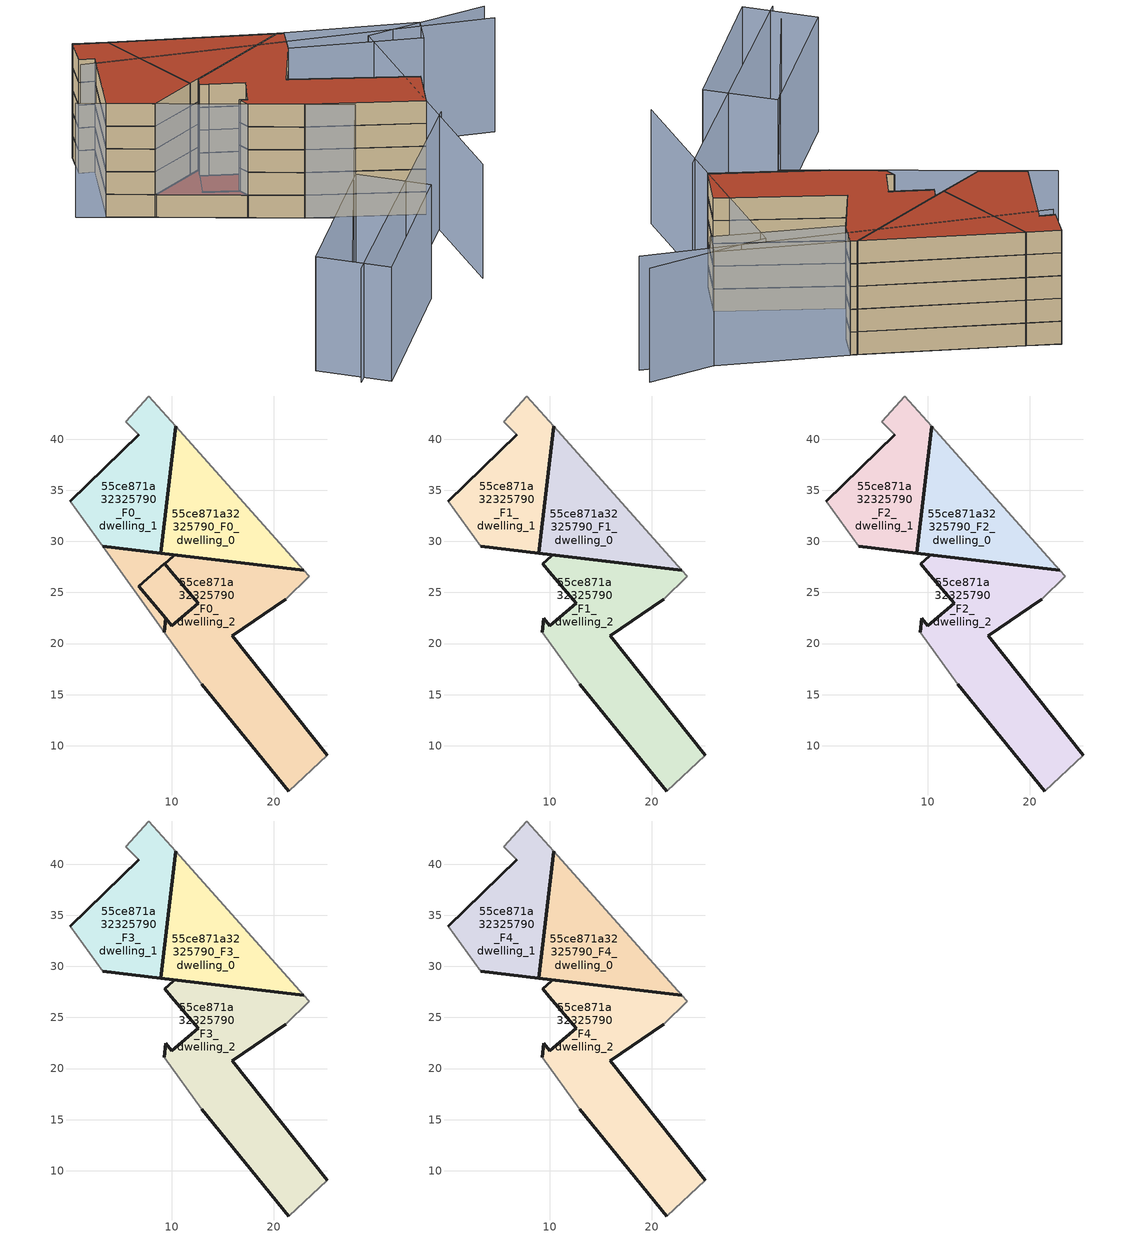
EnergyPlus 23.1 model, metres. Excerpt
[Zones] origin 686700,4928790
55ce871a32325790_F0_dwelling_0
 floor ground (EU_floor_Construction): 22.94,27.17 10.38,41.28 8.9,28.84 z0
 wall outside (EU_wall_Construction): 22.94,27.17 8.9,28.84 10.38,41.28 z0:3
 wall adiabatic (EU_wall_Construction): 10.38,41.28 22.94,27.17 z0:3
55ce871a32325790_F0_dwelling_1
 floor ground (EU_floor_Construction): 8.9,28.84 10.38,41.28 7.75,44.22 5.51,41.73 6.76,40.45 0.07,33.94 3.24,29.51 z0
 wall outside (EU_wall_Construction): 0.07,33.94 6.76,40.45 / 10.38,41.28 8.9,28.84 3.24,29.51 z0:3
 wall adiabatic (EU_wall_Construction): 3.24,29.51 0.07,33.94 / 6.76,40.45 5.51,41.73 7.75,44.22 10.38,41.28 z0:3
55ce871a32325790_F0_dwelling_2
 floor ground (EU_floor_Construction): 9.25,21.11 9.41,22.46 6.77,25.62 9.29,27.82 10.13,28.55 10.15,28.69 3.24,29.51 z0; 25.21,9.07 15.91,20.74 21.16,24.35 23.45,26.6 22.94,27.17 10.15,28.69 10.13,28.56 10.13,28.55 9.29,27.82 9.95,27.04 12.6,23.94 10.02,21.73 9.41,22.46 9.25,21.11 12.91,16 21.46,5.57 z0; 12.6,23.94 9.95,27.04 9.29,27.82 6.77,25.62 9.41,22.46 10.02,21.73 z0
 wall outside (EU_wall_Construction): 21.16,24.35 15.91,20.74 25.21,9.07 / 21.46,5.57 12.91,16 / 9.25,21.11 9.41,22.46 10.02,21.73 12.6,23.94 9.95,27.04 9.29,27.82 10.13,28.55 10.15,28.69 22.94,27.17 z0:3
 wall adiabatic (EU_wall_Construction): 12.91,16 9.25,21.11 / 22.94,27.17 23.45,26.6 21.16,24.35 / 25.21,9.07 21.46,5.57 z0:3
 roof outside (EU_floor_Construction): 10.15,28.69 10.13,28.55 9.29,27.82 6.77,25.62 9.41,22.46 9.25,21.11 3.24,29.51 z3; 9.95,27.04 12.6,23.94 10.02,21.73 9.41,22.46 6.77,25.62 9.29,27.82 z3
55ce871a32325790_F0_dwelling_3
 floor ground (EU_floor_Construction): 9.25,21.11 9.41,22.46 6.77,25.62 9.29,27.82 10.13,28.55 10.15,28.69 3.24,29.51 z0; 25.21,9.07 15.91,20.74 21.16,24.35 23.45,26.6 22.94,27.17 10.15,28.69 10.13,28.56 10.13,28.55 9.29,27.82 9.95,27.04 12.6,23.94 10.02,21.73 9.41,22.46 9.25,21.11 12.91,16 21.46,5.57 z0; 12.6,23.94 9.95,27.04 9.29,27.82 6.77,25.62 9.41,22.46 10.02,21.73 z0
 wall outside (EU_wall_Construction): 3.24,29.51 10.15,28.69 10.13,28.56 10.13,28.55 9.29,27.82 6.77,25.62 9.41,22.46 9.25,21.11 z0:3
 wall adiabatic (EU_wall_Construction): 9.25,21.11 3.24,29.51 z0:3
 roof outside (EU_roof_Construction): 22.94,27.17 23.45,26.6 21.16,24.35 15.91,20.74 25.21,9.07 21.46,5.57 12.91,16 9.25,21.11 9.41,22.46 10.02,21.73 12.6,23.94 9.95,27.04 9.29,27.82 10.13,28.55 10.13,28.56 10.15,28.69 z3; 10.15,28.69 10.13,28.55 9.29,27.82 6.77,25.62 9.41,22.46 9.25,21.11 3.24,29.51 z3; 9.95,27.04 12.6,23.94 10.02,21.73 9.41,22.46 6.77,25.62 9.29,27.82 z3
55ce871a32325790_F1_dwelling_0
 floor to 55ce871a32325790_F0_dwelling_0 (EU_floor_Construction): 22.94,27.17 10.38,41.28 8.9,28.84 z3
 wall outside (EU_wall_Construction): 22.94,27.17 8.9,28.84 10.38,41.28 z3:6
 wall adiabatic (EU_wall_Construction): 10.38,41.28 22.94,27.17 z3:6
55ce871a32325790_F1_dwelling_1
 floor to 55ce871a32325790_F0_dwelling_1 (EU_floor_Construction): 8.9,28.84 10.38,41.28 7.75,44.22 5.51,41.73 6.76,40.45 0.07,33.94 3.24,29.51 z3
 wall outside (EU_wall_Construction): 0.07,33.94 6.76,40.45 / 10.38,41.28 8.9,28.84 3.24,29.51 z3:6
 wall adiabatic (EU_wall_Construction): 3.24,29.51 0.07,33.94 / 6.76,40.45 5.51,41.73 7.75,44.22 10.38,41.28 z3:6
55ce871a32325790_F1_dwelling_2
 floor to 55ce871a32325790_F0_dwelling_2 (EU_floor_Construction): 25.21,9.07 15.91,20.74 21.16,24.35 23.45,26.6 22.94,27.17 10.15,28.69 10.13,28.56 10.13,28.55 9.29,27.82 9.95,27.04 12.6,23.94 10.02,21.73 9.41,22.46 9.25,21.11 12.91,16 21.46,5.57 z3
 wall outside (EU_wall_Construction): 9.25,21.11 9.41,22.46 10.02,21.73 12.6,23.94 9.95,27.04 9.29,27.82 10.13,28.55 10.15,28.69 22.94,27.17 / 21.16,24.35 15.91,20.74 25.21,9.07 / 21.46,5.57 12.91,16 z3:6
 wall adiabatic (EU_wall_Construction): 12.91,16 9.25,21.11 / 22.94,27.17 23.45,26.6 21.16,24.35 / 25.21,9.07 21.46,5.57 z3:6
55ce871a32325790_F2_dwelling_0
 floor to 55ce871a32325790_F1_dwelling_0 (EU_floor_Construction): 22.94,27.17 10.38,41.28 8.9,28.84 z6
 wall outside (EU_wall_Construction): 22.94,27.17 8.9,28.84 10.38,41.28 z6:9
 wall adiabatic (EU_wall_Construction): 10.38,41.28 22.94,27.17 z6:9
55ce871a32325790_F2_dwelling_1
 floor to 55ce871a32325790_F1_dwelling_1 (EU_floor_Construction): 8.9,28.84 10.38,41.28 7.75,44.22 5.51,41.73 6.76,40.45 0.07,33.94 3.24,29.51 z6
 wall outside (EU_wall_Construction): 0.07,33.94 6.76,40.45 / 10.38,41.28 8.9,28.84 3.24,29.51 z6:9
 wall adiabatic (EU_wall_Construction): 3.24,29.51 0.07,33.94 / 6.76,40.45 5.51,41.73 7.75,44.22 10.38,41.28 z6:9
55ce871a32325790_F2_dwelling_2
 floor to 55ce871a32325790_F1_dwelling_2 (EU_floor_Construction): 25.21,9.07 15.91,20.74 21.16,24.35 23.45,26.6 22.94,27.17 10.15,28.69 10.13,28.55 9.29,27.82 9.95,27.04 12.6,23.94 10.02,21.73 9.41,22.46 9.25,21.11 12.91,16 21.46,5.57 z6
 wall outside (EU_wall_Construction): 9.25,21.11 9.41,22.46 10.02,21.73 12.6,23.94 9.95,27.04 9.29,27.82 10.13,28.55 10.15,28.69 22.94,27.17 / 21.16,24.35 15.91,20.74 25.21,9.07 / 21.46,5.57 12.91,16 z6:9
 wall adiabatic (EU_wall_Construction): 12.91,16 9.25,21.11 / 22.94,27.17 23.45,26.6 21.16,24.35 / 25.21,9.07 21.46,5.57 z6:9
55ce871a32325790_F3_dwelling_0
 floor to 55ce871a32325790_F2_dwelling_0 (EU_floor_Construction): 22.94,27.17 10.38,41.28 8.9,28.84 z9
 wall outside (EU_wall_Construction): 22.94,27.17 8.9,28.84 10.38,41.28 z9:12
 wall adiabatic (EU_wall_Construction): 10.38,41.28 22.94,27.17 z9:12
55ce871a32325790_F3_dwelling_1
 floor to 55ce871a32325790_F2_dwelling_1 (EU_floor_Construction): 8.9,28.84 10.38,41.28 7.75,44.22 5.51,41.73 6.76,40.45 0.07,33.94 3.24,29.51 z9
 wall outside (EU_wall_Construction): 0.07,33.94 6.76,40.45 / 10.38,41.28 8.9,28.84 3.24,29.51 z9:12
 wall adiabatic (EU_wall_Construction): 3.24,29.51 0.07,33.94 / 6.76,40.45 5.51,41.73 7.75,44.22 10.38,41.28 z9:12
55ce871a32325790_F3_dwelling_2
 floor to 55ce871a32325790_F2_dwelling_2 (EU_floor_Construction): 25.21,9.07 15.91,20.74 21.16,24.35 23.45,26.6 22.94,27.17 10.15,28.69 10.13,28.55 9.29,27.82 9.95,27.04 12.6,23.94 10.02,21.73 9.41,22.46 9.25,21.11 12.91,16 21.46,5.57 z9
 wall outside (EU_wall_Construction): 9.25,21.11 9.41,22.46 10.02,21.73 12.6,23.94 9.95,27.04 9.29,27.82 10.13,28.55 10.15,28.69 22.94,27.17 / 21.16,24.35 15.91,20.74 25.21,9.07 / 21.46,5.57 12.91,16 z9:12
 wall adiabatic (EU_wall_Construction): 12.91,16 9.25,21.11 / 22.94,27.17 23.45,26.6 21.16,24.35 / 25.21,9.07 21.46,5.57 z9:12
55ce871a32325790_F4_dwelling_0
 floor to 55ce871a32325790_F3_dwelling_0 (EU_floor_Construction): 22.94,27.17 10.38,41.28 8.9,28.84 z12
 wall outside (EU_wall_Construction): 22.94,27.17 8.9,28.84 10.38,41.28 z12:15
 wall adiabatic (EU_wall_Construction): 10.38,41.28 22.94,27.17 z12:15
 roof outside (EU_roof_Construction): 10.38,41.28 22.94,27.17 8.9,28.84 z15
55ce871a32325790_F4_dwelling_1
 floor to 55ce871a32325790_F3_dwelling_1 (EU_floor_Construction): 8.9,28.84 10.38,41.28 7.75,44.22 5.51,41.73 6.76,40.45 0.07,33.94 3.24,29.51 z12
 wall outside (EU_wall_Construction): 0.07,33.94 6.76,40.45 / 10.38,41.28 8.9,28.84 3.24,29.51 z12:15
 wall adiabatic (EU_wall_Construction): 3.24,29.51 0.07,33.94 / 6.76,40.45 5.51,41.73 7.75,44.22 10.38,41.28 z12:15
 roof outside (EU_roof_Construction): 7.75,44.22 10.38,41.28 8.9,28.84 3.24,29.51 0.07,33.94 6.76,40.45 5.51,41.73 z15
55ce871a32325790_F4_dwelling_2
 floor to 55ce871a32325790_F3_dwelling_2 (EU_floor_Construction): 25.21,9.07 15.91,20.74 21.16,24.35 23.45,26.6 22.94,27.17 10.15,28.69 10.13,28.55 9.29,27.82 9.95,27.04 12.6,23.94 10.02,21.73 9.41,22.46 9.25,21.11 12.91,16 21.46,5.57 z12
 wall outside (EU_wall_Construction): 9.25,21.11 9.41,22.46 10.02,21.73 12.6,23.94 9.95,27.04 9.29,27.82 10.13,28.55 10.15,28.69 22.94,27.17 / 21.16,24.35 15.91,20.74 25.21,9.07 / 21.46,5.57 12.91,16 z12:15
 wall adiabatic (EU_wall_Construction): 12.91,16 9.25,21.11 / 22.94,27.17 23.45,26.6 21.16,24.35 / 25.21,9.07 21.46,5.57 z12:15
 roof outside (EU_roof_Construction): 22.94,27.17 23.45,26.6 21.16,24.35 15.91,20.74 25.21,9.07 21.46,5.57 12.91,16 9.25,21.11 9.41,22.46 10.02,21.73 12.6,23.94 9.95,27.04 9.29,27.82 10.13,28.55 10.15,28.69 z15
shading: -10.74,-9.01 20.64,2.9 / 14.53,-7.26 28.54,18.68 / 28.54,18.68 41.06,11.91 / -1.92,36.72 16.16,11.46 / 16.16,11.46 -9.15,-6.66 / 39.77,9.52 4.8,40.94 / -11.83,-3.58 4.57,2.95 / 4.57,2.95 7.78,-5.09 / 7.78,-5.09 -8.62,-11.63 / -8.62,-11.63 -11.83,-3.58 / 21.16,24.35 23.45,26.6 / 23.45,26.6 34.14,15.72 / 34.14,15.72 31.86,13.47 / 31.86,13.47 21.16,24.35 z0:15
[Building]
EU S2 Campaign: North Axis=0; Terrain=City; Solar Distribution=FullExterior
[Site:Location]
Bologna: Latitude=44.5; Longitude=11.25; Time Zone=1; Elevation=37
[SizingPeriod:WeatherFileDays]
AnnualSizingPeriod: Begin Month=1; Begin Day of Month=1; End Month=12; End Day of Month=31; Day of Week for Start Day=Monday; Use Weather File Daylight Saving Period=No; Use Weather File Rain and Snow Indicators=No
[MATERIAL]
EU_InternalMass_Material: Roughness=MediumRough; Thickness=0.1; Conductivity=1; Density=1800; Specific Heat=900; Thermal Absorptance=0.9; Solar Absorptance=0.7; Visible Absorptance=0.7
[MATERIAL:NOMASS] Roughness=MediumRough; Thermal Absorptance=0.9; Solar Absorptance=0.7; Visible Absorptance=0.7
Name | Thermal Resistance
EU_wall_NoMass | 0.905828
EU_roof_NoMass | 0.37593
EU_floor_NoMass | 0.67114
[CONSTRUCTION]
EU_wall_Construction: EU_wall_NoMass
EU_roof_Construction: EU_roof_NoMass
EU_floor_Construction: EU_floor_NoMass
EU_InternalMass_Construction: EU_InternalMass_Material
[ZONE] Type=1; Multiplier=1; Ceiling Height=autocalculate; Floor Area=autocalculate; Part of Total Floor Area=Yes
Name | Volume
55ce871a32325790_F0_dwelling_0 | 265.655
55ce871a32325790_F1_dwelling_0; 55ce871a32325790_F2_dwelling_0; 55ce871a32325790_F3_dwelling_0; 55ce871a32325790_F4_dwelling_0 | 265.653
55ce871a32325790_F0_dwelling_1 | 265.644
55ce871a32325790_F1_dwelling_1; 55ce871a32325790_F2_dwelling_1; 55ce871a32325790_F3_dwelling_1; 55ce871a32325790_F4_dwelling_1 | 265.645
55ce871a32325790_F0_dwelling_2; 55ce871a32325790_F0_dwelling_3 | 582.672
55ce871a32325790_F1_dwelling_2; 55ce871a32325790_F2_dwelling_2; 55ce871a32325790_F3_dwelling_2; 55ce871a32325790_F4_dwelling_2 | 479.254
[INTERNALMASS] Construction=EU_InternalMass_Construction
Name | Zone or ZoneList | Surface Area
55ce871a32325790_F0_dwelling_0_EU_InternalMass | 55ce871a32325790_F0_dwelling_0 | 88.5514
55ce871a32325790_F0_dwelling_1_EU_InternalMass | 55ce871a32325790_F0_dwelling_1 | 88.5483
55ce871a32325790_F0_dwelling_2_EU_InternalMass | 55ce871a32325790_F0_dwelling_2 | 159.751
55ce871a32325790_F0_dwelling_3_EU_InternalMass | 55ce871a32325790_F0_dwelling_3 | 17.336
55ce871a32325790_F1_dwelling_0_EU_InternalMass | 55ce871a32325790_F1_dwelling_0 | 177.089
55ce871a32325790_F1_dwelling_1_EU_InternalMass | 55ce871a32325790_F1_dwelling_1 | 163.644
55ce871a32325790_F1_dwelling_2_EU_InternalMass | 55ce871a32325790_F1_dwelling_2 | 13.4487
55ce871a32325790_F2_dwelling_0_EU_InternalMass | 55ce871a32325790_F2_dwelling_0 | 177.089
55ce871a32325790_F2_dwelling_1_EU_InternalMass | 55ce871a32325790_F2_dwelling_1 | 163.644
55ce871a32325790_F2_dwelling_2_EU_InternalMass | 55ce871a32325790_F2_dwelling_2 | 13.4487
55ce871a32325790_F3_dwelling_0_EU_InternalMass | 55ce871a32325790_F3_dwelling_0 | 177.089
55ce871a32325790_F3_dwelling_1_EU_InternalMass | 55ce871a32325790_F3_dwelling_1 | 163.644
55ce871a32325790_F3_dwelling_2_EU_InternalMass | 55ce871a32325790_F3_dwelling_2 | 13.4487
55ce871a32325790_F4_dwelling_0_EU_InternalMass | 55ce871a32325790_F4_dwelling_0 | 177.089
55ce871a32325790_F4_dwelling_1_EU_InternalMass | 55ce871a32325790_F4_dwelling_1 | 163.644
55ce871a32325790_F4_dwelling_2_EU_InternalMass | 55ce871a32325790_F4_dwelling_2 | 13.4487
[OTHEREQUIPMENT] Fuel Type=Electricity; Design Level Calculation Method=Watts/Area; Power per Zone Floor Area=1; Fraction Latent=0; Fraction Radiant=0; Fraction Lost=0; Carbon Dioxide Generation Rate=0; EndUse Subcategory=EU_Step8_InternalGains
Name | Zone or ZoneList or Space or SpaceList | Schedule
EU_Step8_InternalGain_55ce871a32325790_F0_dwelling_0_f000 | 55ce871a32325790_F0_dwelling_0 | EU_Step8_GainSchedule_55ce871a32325790_F0_dwelling_0_f000
EU_Step8_InternalGain_55ce871a32325790_F0_dwelling_1_f000 | 55ce871a32325790_F0_dwelling_1 | EU_Step8_GainSchedule_55ce871a32325790_F0_dwelling_1_f000
EU_Step8_InternalGain_55ce871a32325790_F0_dwelling_2_f000 | 55ce871a32325790_F0_dwelling_2 | EU_Step8_GainSchedule_55ce871a32325790_F0_dwelling_2_f000
EU_Step8_InternalGain_55ce871a32325790_F0_dwelling_3_f000 | 55ce871a32325790_F0_dwelling_3 | EU_Step8_GainSchedule_55ce871a32325790_F0_dwelling_3_f000
EU_Step8_InternalGain_55ce871a32325790_F1_dwelling_0_f000 | 55ce871a32325790_F1_dwelling_0 | EU_Step8_GainSchedule_55ce871a32325790_F1_dwelling_0_f000
EU_Step8_InternalGain_55ce871a32325790_F1_dwelling_1_f000 | 55ce871a32325790_F1_dwelling_1 | EU_Step8_GainSchedule_55ce871a32325790_F1_dwelling_1_f000
EU_Step8_InternalGain_55ce871a32325790_F1_dwelling_2_f000 | 55ce871a32325790_F1_dwelling_2 | EU_Step8_GainSchedule_55ce871a32325790_F1_dwelling_2_f000
EU_Step8_InternalGain_55ce871a32325790_F2_dwelling_0_f000 | 55ce871a32325790_F2_dwelling_0 | EU_Step8_GainSchedule_55ce871a32325790_F2_dwelling_0_f000
EU_Step8_InternalGain_55ce871a32325790_F2_dwelling_1_f000 | 55ce871a32325790_F2_dwelling_1 | EU_Step8_GainSchedule_55ce871a32325790_F2_dwelling_1_f000
EU_Step8_InternalGain_55ce871a32325790_F2_dwelling_2_f000 | 55ce871a32325790_F2_dwelling_2 | EU_Step8_GainSchedule_55ce871a32325790_F2_dwelling_2_f000
EU_Step8_InternalGain_55ce871a32325790_F3_dwelling_0_f000 | 55ce871a32325790_F3_dwelling_0 | EU_Step8_GainSchedule_55ce871a32325790_F3_dwelling_0_f000
EU_Step8_InternalGain_55ce871a32325790_F3_dwelling_1_f000 | 55ce871a32325790_F3_dwelling_1 | EU_Step8_GainSchedule_55ce871a32325790_F3_dwelling_1_f000
EU_Step8_InternalGain_55ce871a32325790_F3_dwelling_2_f000 | 55ce871a32325790_F3_dwelling_2 | EU_Step8_GainSchedule_55ce871a32325790_F3_dwelling_2_f000
EU_Step8_InternalGain_55ce871a32325790_F4_dwelling_0_f000 | 55ce871a32325790_F4_dwelling_0 | EU_Step8_GainSchedule_55ce871a32325790_F4_dwelling_0_f000
EU_Step8_InternalGain_55ce871a32325790_F4_dwelling_1_f000 | 55ce871a32325790_F4_dwelling_1 | EU_Step8_GainSchedule_55ce871a32325790_F4_dwelling_1_f000
EU_Step8_InternalGain_55ce871a32325790_F4_dwelling_2_f000 | 55ce871a32325790_F4_dwelling_2 | EU_Step8_GainSchedule_55ce871a32325790_F4_dwelling_2_f000
[ZONEVENTILATION:DESIGNFLOWRATE] Schedule=EU_AlwaysOn; Design Flow Rate Calculation Method=AirChanges/Hour; Air Changes per Hour=0.73129; Ventilation Type=Natural; Fan Pressure Rise=0; Fan Total Efficiency=1; Constant Term Coefficient=1; Temperature Term Coefficient=0; Velocity Term Coefficient=0; Velocity Squared Term Coefficient=0; Minimum Indoor Temperature=-100; Maximum Indoor Temperature=100; Delta Temperature=-100; Minimum Outdoor Temperature=-100; Maximum Outdoor Temperature=100; Maximum Wind Speed=40
Name | Zone or ZoneList or Space or SpaceList
EU_ConstantAir_55ce871a32325790_F0_dwelling_0 | 55ce871a32325790_F0_dwelling_0
EU_ConstantAir_55ce871a32325790_F0_dwelling_1 | 55ce871a32325790_F0_dwelling_1
EU_ConstantAir_55ce871a32325790_F0_dwelling_2 | 55ce871a32325790_F0_dwelling_2
EU_ConstantAir_55ce871a32325790_F0_dwelling_3 | 55ce871a32325790_F0_dwelling_3
EU_ConstantAir_55ce871a32325790_F1_dwelling_0 | 55ce871a32325790_F1_dwelling_0
EU_ConstantAir_55ce871a32325790_F1_dwelling_1 | 55ce871a32325790_F1_dwelling_1
EU_ConstantAir_55ce871a32325790_F1_dwelling_2 | 55ce871a32325790_F1_dwelling_2
EU_ConstantAir_55ce871a32325790_F2_dwelling_0 | 55ce871a32325790_F2_dwelling_0
EU_ConstantAir_55ce871a32325790_F2_dwelling_1 | 55ce871a32325790_F2_dwelling_1
EU_ConstantAir_55ce871a32325790_F2_dwelling_2 | 55ce871a32325790_F2_dwelling_2
EU_ConstantAir_55ce871a32325790_F3_dwelling_0 | 55ce871a32325790_F3_dwelling_0
EU_ConstantAir_55ce871a32325790_F3_dwelling_1 | 55ce871a32325790_F3_dwelling_1
EU_ConstantAir_55ce871a32325790_F3_dwelling_2 | 55ce871a32325790_F3_dwelling_2
EU_ConstantAir_55ce871a32325790_F4_dwelling_0 | 55ce871a32325790_F4_dwelling_0
EU_ConstantAir_55ce871a32325790_F4_dwelling_1 | 55ce871a32325790_F4_dwelling_1
EU_ConstantAir_55ce871a32325790_F4_dwelling_2 | 55ce871a32325790_F4_dwelling_2
[HVACTEMPLATE:THERMOSTAT] Constant Heating Setpoint=20; Constant Cooling Setpoint=50
EU_HeatOnly_55ce871a32325790_F0_dwelling_0; EU_HeatOnly_55ce871a32325790_F0_dwelling_1; EU_HeatOnly_55ce871a32325790_F0_dwelling_2; EU_HeatOnly_55ce871a32325790_F0_dwelling_3; EU_HeatOnly_55ce871a32325790_F1_dwelling_0; EU_HeatOnly_55ce871a32325790_F1_dwelling_1; EU_HeatOnly_55ce871a32325790_F1_dwelling_2; EU_HeatOnly_55ce871a32325790_F2_dwelling_0; EU_HeatOnly_55ce871a32325790_F2_dwelling_1; EU_HeatOnly_55ce871a32325790_F2_dwelling_2; EU_HeatOnly_55ce871a32325790_F3_dwelling_0; EU_HeatOnly_55ce871a32325790_F3_dwelling_1; EU_HeatOnly_55ce871a32325790_F3_dwelling_2; EU_HeatOnly_55ce871a32325790_F4_dwelling_0; EU_HeatOnly_55ce871a32325790_F4_dwelling_1; EU_HeatOnly_55ce871a32325790_F4_dwelling_2
[HVACTEMPLATE:ZONE:IDEALLOADSAIRSYSTEM] System Availability Schedule=EU_AlwaysOn; Maximum Heating Supply Air Temperature=50; Minimum Cooling Supply Air Temperature=13; Maximum Heating Supply Air Humidity Ratio=0.0156; Minimum Cooling Supply Air Humidity Ratio=0.0077; Heating Limit=NoLimit; Cooling Limit=NoLimit; Heating Availability Schedule=EU_AlwaysOn; Cooling Availability Schedule=EU_CoolingOff; Dehumidification Control Type=ConstantSensibleHeatRatio; Cooling Sensible Heat Ratio=0.7; Dehumidification Setpoint=60; Humidification Control Type=None; Humidification Setpoint=30; Outdoor Air Method=None; Outdoor Air Flow Rate per Person=0.00944; Outdoor Air Flow Rate per Zone Floor Area=0; Outdoor Air Flow Rate per Zone=0; Demand Controlled Ventilation Type=None; Outdoor Air Economizer Type=NoEconomizer; Heat Recovery Type=None; Sensible Heat Recovery Effectiveness=0.7; Latent Heat Recovery Effectiveness=0.65
Name | Template Thermostat
55ce871a32325790_F0_dwelling_0 | EU_HeatOnly_55ce871a32325790_F0_dwelling_0
55ce871a32325790_F0_dwelling_1 | EU_HeatOnly_55ce871a32325790_F0_dwelling_1
55ce871a32325790_F0_dwelling_2 | EU_HeatOnly_55ce871a32325790_F0_dwelling_2
55ce871a32325790_F0_dwelling_3 | EU_HeatOnly_55ce871a32325790_F0_dwelling_3
55ce871a32325790_F1_dwelling_0 | EU_HeatOnly_55ce871a32325790_F1_dwelling_0
55ce871a32325790_F1_dwelling_1 | EU_HeatOnly_55ce871a32325790_F1_dwelling_1
55ce871a32325790_F1_dwelling_2 | EU_HeatOnly_55ce871a32325790_F1_dwelling_2
55ce871a32325790_F2_dwelling_0 | EU_HeatOnly_55ce871a32325790_F2_dwelling_0
55ce871a32325790_F2_dwelling_1 | EU_HeatOnly_55ce871a32325790_F2_dwelling_1
55ce871a32325790_F2_dwelling_2 | EU_HeatOnly_55ce871a32325790_F2_dwelling_2
55ce871a32325790_F3_dwelling_0 | EU_HeatOnly_55ce871a32325790_F3_dwelling_0
55ce871a32325790_F3_dwelling_1 | EU_HeatOnly_55ce871a32325790_F3_dwelling_1
55ce871a32325790_F3_dwelling_2 | EU_HeatOnly_55ce871a32325790_F3_dwelling_2
55ce871a32325790_F4_dwelling_0 | EU_HeatOnly_55ce871a32325790_F4_dwelling_0
55ce871a32325790_F4_dwelling_1 | EU_HeatOnly_55ce871a32325790_F4_dwelling_1
55ce871a32325790_F4_dwelling_2 | EU_HeatOnly_55ce871a32325790_F4_dwelling_2
[SIZING:ZONE] Zone Cooling Design Supply Air Temperature Input Method=SupplyAirTemperature; Zone Cooling Design Supply Air Temperature=13; Zone Heating Design Supply Air Temperature Input Method=SupplyAirTemperature; Zone Heating Design Supply Air Temperature=50; Zone Cooling Design Supply Air Humidity Ratio=0.008; Zone Heating Design Supply Air Humidity Ratio=0.008; Cooling Design Air Flow Method=DesignDay; Cooling Design Air Flow Rate=0; Cooling Minimum Air Flow per Zone Floor Area=0.000762; Cooling Minimum Air Flow=0; Cooling Minimum Air Flow Fraction=0.2; Heating Design Air Flow Method=DesignDay; Heating Design Air Flow Rate=0; Heating Maximum Air Flow per Zone Floor Area=0.002032; Heating Maximum Air Flow=0.141576; Heating Maximum Air Flow Fraction=0.3; Account for Dedicated Outdoor Air System=No; Dedicated Outdoor Air System Control Strategy=NeutralSupplyAir; Dedicated Outdoor Air Low Setpoint Temperature for Design=autosize; Dedicated Outdoor Air High Setpoint Temperature for Design=autosize; Zone Load Sizing Method=Sensible Load Only No Latent Load; Zone Latent Cooling Design Supply Air Humidity Ratio Input Method=HumidityRatioDifference; Zone Cooling Design Supply Air Humidity Ratio Difference=0.005; Zone Latent Heating Design Supply Air Humidity Ratio Input Method=HumidityRatioDifference; Zone Humidification Design Supply Air Humidity Ratio Difference=0.005
55ce871a32325790_F0_dwelling_0; 55ce871a32325790_F0_dwelling_1; 55ce871a32325790_F0_dwelling_2; 55ce871a32325790_F0_dwelling_3; 55ce871a32325790_F1_dwelling_0; 55ce871a32325790_F1_dwelling_1; 55ce871a32325790_F1_dwelling_2; 55ce871a32325790_F2_dwelling_0; 55ce871a32325790_F2_dwelling_1; 55ce871a32325790_F2_dwelling_2; 55ce871a32325790_F3_dwelling_0; 55ce871a32325790_F3_dwelling_1; 55ce871a32325790_F3_dwelling_2; 55ce871a32325790_F4_dwelling_0; 55ce871a32325790_F4_dwelling_1; 55ce871a32325790_F4_dwelling_2
[SCHEDULE:CONSTANT]
Name | Hourly Value
EU_AlwaysOn | 1
EU_CoolingOff | 0
[SCHEDULE:FILE] Column Number=1; Rows to Skip at Top=0; Number of Hours of Data=8760; Column Separator=Comma; Interpolate to Timestep=No; Minutes per Item=60; Adjust Schedule for Daylight Savings=Yes
Name | File
EU_Step8_GainSchedule_55ce871a32325790_F0_dwelling_0_f000 | ../../schedules/55ce871a32325790/55ce871a32325790_F0_dwelling_0_f000_gain.csv
EU_Step8_GainSchedule_55ce871a32325790_F0_dwelling_1_f000 | ../../schedules/55ce871a32325790/55ce871a32325790_F0_dwelling_1_f000_gain.csv
EU_Step8_GainSchedule_55ce871a32325790_F0_dwelling_2_f000 | ../../schedules/55ce871a32325790/55ce871a32325790_F0_dwelling_2_f000_gain.csv
EU_Step8_GainSchedule_55ce871a32325790_F0_dwelling_3_f000 | ../../schedules/55ce871a32325790/55ce871a32325790_F0_dwelling_3_f000_gain.csv
EU_Step8_GainSchedule_55ce871a32325790_F1_dwelling_0_f000 | ../../schedules/55ce871a32325790/55ce871a32325790_F1_dwelling_0_f000_gain.csv
EU_Step8_GainSchedule_55ce871a32325790_F1_dwelling_1_f000 | ../../schedules/55ce871a32325790/55ce871a32325790_F1_dwelling_1_f000_gain.csv
EU_Step8_GainSchedule_55ce871a32325790_F1_dwelling_2_f000 | ../../schedules/55ce871a32325790/55ce871a32325790_F1_dwelling_2_f000_gain.csv
EU_Step8_GainSchedule_55ce871a32325790_F2_dwelling_0_f000 | ../../schedules/55ce871a32325790/55ce871a32325790_F2_dwelling_0_f000_gain.csv
EU_Step8_GainSchedule_55ce871a32325790_F2_dwelling_1_f000 | ../../schedules/55ce871a32325790/55ce871a32325790_F2_dwelling_1_f000_gain.csv
EU_Step8_GainSchedule_55ce871a32325790_F2_dwelling_2_f000 | ../../schedules/55ce871a32325790/55ce871a32325790_F2_dwelling_2_f000_gain.csv
EU_Step8_GainSchedule_55ce871a32325790_F3_dwelling_0_f000 | ../../schedules/55ce871a32325790/55ce871a32325790_F3_dwelling_0_f000_gain.csv
EU_Step8_GainSchedule_55ce871a32325790_F3_dwelling_1_f000 | ../../schedules/55ce871a32325790/55ce871a32325790_F3_dwelling_1_f000_gain.csv
EU_Step8_GainSchedule_55ce871a32325790_F3_dwelling_2_f000 | ../../schedules/55ce871a32325790/55ce871a32325790_F3_dwelling_2_f000_gain.csv
EU_Step8_GainSchedule_55ce871a32325790_F4_dwelling_0_f000 | ../../schedules/55ce871a32325790/55ce871a32325790_F4_dwelling_0_f000_gain.csv
EU_Step8_GainSchedule_55ce871a32325790_F4_dwelling_1_f000 | ../../schedules/55ce871a32325790/55ce871a32325790_F4_dwelling_1_f000_gain.csv
EU_Step8_GainSchedule_55ce871a32325790_F4_dwelling_2_f000 | ../../schedules/55ce871a32325790/55ce871a32325790_F4_dwelling_2_f000_gain.csv
